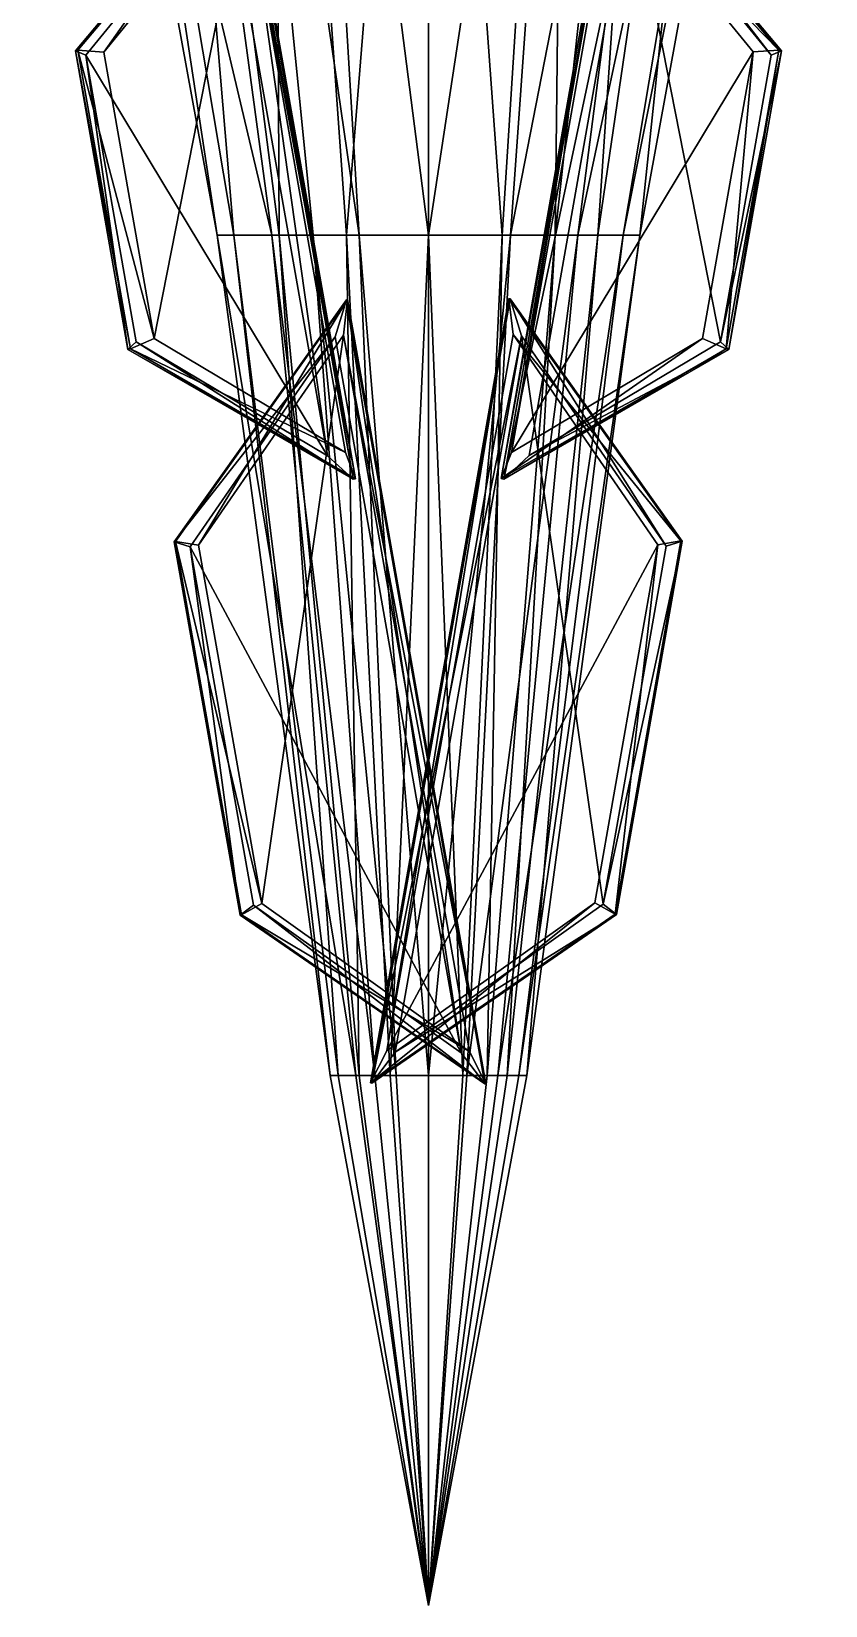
# Model space of a CAD drawing. Header units: metres. Extents: x -0.95 to 0.95, y -1.5 to 1.14.
# Drawn here: x -0.262 to 0.262, y -1.5 to -0.461 of the extents above; entities that cross this region are included whole.
import ezdxf

# ---------------------------------------------------------------- set-up
doc = ezdxf.new("R2010")
doc.units = ezdxf.units.M

msp = doc.modelspace()

# ---------------------------------------------------------------- linework, layer by layer
at = {"layer": 'Prism 4'}
for points in [[(-0.2314, -0.4736, 0.0519), (-0.2331, -0.4739, 0.0476), (-0.1228, -0.3426, -0.0055)], [(-0.2331, -0.4739, 0.0476), (-0.1333, -0.363, -0.0146), (-0.1228, -0.3426, -0.0055)], [(-0.2144, -0.4748, 0.06), (-0.2314, -0.4736, 0.0519), (-0.1211, -0.3423, -0.0012)], [(-0.2314, -0.4736, 0.0519), (-0.1228, -0.3426, -0.0055), (-0.1211, -0.3423, -0.0012)], [(-0.2144, -0.4748, 0.06), (-0.1211, -0.3423, -0.0012), (-0.1215, -0.3609, 0.015)], [(-0.1228, -0.3426, -0.0055), (-0.1333, -0.363, -0.0146), (-0.0667, -0.7412, -0.0146)], [(-0.1211, -0.3423, -0.0012), (-0.1228, -0.3426, -0.0055), (-0.0498, -0.7567, -0.0055)], [(-0.1228, -0.3426, -0.0055), (-0.0667, -0.7412, -0.0146), (-0.0498, -0.7567, -0.0055)], [(-0.1215, -0.3609, 0.015), (-0.1211, -0.3423, -0.0012), (-0.0481, -0.7564, -0.0012)], [(-0.1211, -0.3423, -0.0012), (-0.0498, -0.7567, -0.0055), (-0.0481, -0.7564, -0.0012)], [(-0.2331, -0.4739, 0.0476), (-0.2262, -0.4768, 0.0303), (-0.1333, -0.363, -0.0146)], [(-0.0667, -0.7412, -0.0146), (-0.1333, -0.363, -0.0146), (-0.2262, -0.4768, 0.0303)], [(-0.1811, -0.6639, 0.06), (-0.2144, -0.4748, 0.06), (-0.1215, -0.3609, 0.015)], [(-0.1215, -0.3609, 0.015), (-0.0548, -0.7391, 0.015), (-0.1811, -0.6639, 0.06)], [(-0.1215, -0.3609, 0.015), (-0.0481, -0.7564, -0.0012), (-0.0548, -0.7391, 0.015)], [(-0.1967, -0.6707, 0.0519), (-0.2331, -0.4739, 0.0476), (-0.2314, -0.4736, 0.0519)], [(-0.1967, -0.6707, 0.0519), (-0.1984, -0.671, 0.0476), (-0.2331, -0.4739, 0.0476)], [(-0.1984, -0.671, 0.0476), (-0.2262, -0.4768, 0.0303), (-0.2331, -0.4739, 0.0476)], [(-0.1811, -0.6639, 0.06), (-0.2314, -0.4736, 0.0519), (-0.2144, -0.4748, 0.06)], [(-0.1811, -0.6639, 0.06), (-0.1967, -0.6707, 0.0519), (-0.2314, -0.4736, 0.0519)], [(-0.1984, -0.671, 0.0476), (-0.1929, -0.6659, 0.0303), (-0.2262, -0.4768, 0.0303)], [(-0.2262, -0.4768, 0.0303), (-0.1929, -0.6659, 0.0303), (-0.0667, -0.7412, -0.0146)], [(-0.0548, -0.7391, 0.015), (-0.1967, -0.6707, 0.0519), (-0.1811, -0.6639, 0.06)], [(-0.0498, -0.7567, -0.0055), (-0.1929, -0.6659, 0.0303), (-0.1984, -0.671, 0.0476)], [(-0.0481, -0.7564, -0.0012), (-0.1984, -0.671, 0.0476), (-0.1967, -0.6707, 0.0519)], [(-0.0481, -0.7564, -0.0012), (-0.0498, -0.7567, -0.0055), (-0.1984, -0.671, 0.0476)], [(-0.0548, -0.7391, 0.015), (-0.0481, -0.7564, -0.0012), (-0.1967, -0.6707, 0.0519)], [(-0.0498, -0.7567, -0.0055), (-0.0667, -0.7412, -0.0146), (-0.1929, -0.6659, 0.0303)]]:
    msp.add_3dface(points, dxfattribs=at)
at = {"layer": 'Prism 5'}
for points in [[(-0.167, -0.7978, 0.0255), (-0.1678, -0.798, 0.0209), (-0.0542, -0.6382, -0.0037)], [(-0.1678, -0.798, 0.0209), (-0.0617, -0.6626, -0.0155), (-0.0542, -0.6382, -0.0037)], [(-0.1518, -0.8003, 0.0368), (-0.167, -0.7978, 0.0255), (-0.0534, -0.638, 0.0009)], [(-0.167, -0.7978, 0.0255), (-0.0542, -0.6382, -0.0037), (-0.0534, -0.638, 0.0009)], [(-0.1518, -0.8003, 0.0368), (-0.0534, -0.638, 0.0009), (-0.0562, -0.6616, 0.016)], [(-0.0542, -0.6382, -0.0037), (-0.0617, -0.6626, -0.0155), (0.0216, -1.1353, -0.0155)], [(-0.0562, -0.6616, 0.016), (-0.0534, -0.638, 0.0009), (0.0379, -1.1556, 0.0009)], [(-0.0534, -0.638, 0.0009), (-0.0542, -0.6382, -0.0037), (0.0371, -1.1557, -0.0037)], [(-0.0542, -0.6382, -0.0037), (0.0216, -1.1353, -0.0155), (0.0371, -1.1557, -0.0037)], [(-0.0534, -0.638, 0.0009), (0.0371, -1.1557, -0.0037), (0.0379, -1.1556, 0.0009)], [(-0.1678, -0.798, 0.0209), (-0.1573, -0.8013, 0.0053), (-0.0617, -0.6626, -0.0155)], [(0.0216, -1.1353, -0.0155), (-0.0617, -0.6626, -0.0155), (-0.1573, -0.8013, 0.0053)], [(-0.1101, -1.0367, 0.0368), (-0.1518, -0.8003, 0.0368), (-0.0562, -0.6616, 0.016)], [(-0.0562, -0.6616, 0.016), (0.0271, -1.1343, 0.016), (-0.1101, -1.0367, 0.0368)], [(-0.0562, -0.6616, 0.016), (0.0379, -1.1556, 0.0009), (0.0271, -1.1343, 0.016)], [(-0.1235, -1.0442, 0.0255), (-0.1678, -0.798, 0.0209), (-0.167, -0.7978, 0.0255)], [(-0.1235, -1.0442, 0.0255), (-0.1243, -1.0444, 0.0209), (-0.1678, -0.798, 0.0209)], [(-0.1243, -1.0444, 0.0209), (-0.1573, -0.8013, 0.0053), (-0.1678, -0.798, 0.0209)], [(-0.1101, -1.0367, 0.0368), (-0.167, -0.7978, 0.0255), (-0.1518, -0.8003, 0.0368)], [(-0.1101, -1.0367, 0.0368), (-0.1235, -1.0442, 0.0255), (-0.167, -0.7978, 0.0255)], [(-0.1243, -1.0444, 0.0209), (-0.1156, -1.0377, 0.0053), (-0.1573, -0.8013, 0.0053)], [(-0.1573, -0.8013, 0.0053), (-0.1156, -1.0377, 0.0053), (0.0216, -1.1353, -0.0155)], [(0.0371, -1.1557, -0.0037), (-0.1156, -1.0377, 0.0053), (-0.1243, -1.0444, 0.0209)], [(0.0271, -1.1343, 0.016), (-0.1235, -1.0442, 0.0255), (-0.1101, -1.0367, 0.0368)], [(0.0371, -1.1557, -0.0037), (0.0216, -1.1353, -0.0155), (-0.1156, -1.0377, 0.0053)], [(0.0379, -1.1556, 0.0009), (-0.1243, -1.0444, 0.0209), (-0.1235, -1.0442, 0.0255)], [(0.0379, -1.1556, 0.0009), (0.0371, -1.1557, -0.0037), (-0.1243, -1.0444, 0.0209)], [(0.0271, -1.1343, 0.016), (0.0379, -1.1556, 0.0009), (-0.1235, -1.0442, 0.0255)]]:
    msp.add_3dface(points, dxfattribs=at)
at = {"layer": 'Prism 8'}
for points in [[(0.0547, -0.739, 0.015), (0.048, -0.7563, -0.0012), (0.121, -0.3423, -0.0012)], [(0.048, -0.7563, -0.0012), (0.1227, -0.3426, -0.0055), (0.121, -0.3423, -0.0012)], [(0.048, -0.7563, -0.0012), (0.0497, -0.7566, -0.0055), (0.1227, -0.3426, -0.0055)], [(0.0497, -0.7566, -0.0055), (0.1332, -0.3629, -0.0146), (0.1227, -0.3426, -0.0055)], [(0.0547, -0.739, 0.015), (0.121, -0.3423, -0.0012), (0.1214, -0.3609, 0.015)], [(0.1214, -0.3609, 0.015), (0.121, -0.3423, -0.0012), (0.2313, -0.4736, 0.0519)], [(0.121, -0.3423, -0.0012), (0.233, -0.4739, 0.0476), (0.2313, -0.4736, 0.0519)], [(0.121, -0.3423, -0.0012), (0.1227, -0.3426, -0.0055), (0.233, -0.4739, 0.0476)], [(0.1227, -0.3426, -0.0055), (0.2261, -0.4768, 0.0303), (0.233, -0.4739, 0.0476)], [(0.1227, -0.3426, -0.0055), (0.1332, -0.3629, -0.0146), (0.2261, -0.4768, 0.0303)], [(0.0497, -0.7566, -0.0055), (0.0665, -0.7411, -0.0146), (0.1332, -0.3629, -0.0146)], [(0.0547, -0.739, 0.015), (0.1214, -0.3609, 0.015), (0.2143, -0.4747, 0.06)], [(0.1332, -0.3629, -0.0146), (0.0665, -0.7411, -0.0146), (0.1927, -0.6659, 0.0303)], [(0.1214, -0.3609, 0.015), (0.2313, -0.4736, 0.0519), (0.2143, -0.4747, 0.06)], [(0.1927, -0.6659, 0.0303), (0.2261, -0.4768, 0.0303), (0.1332, -0.3629, -0.0146)], [(0.2143, -0.4747, 0.06), (0.1809, -0.6638, 0.06), (0.0547, -0.739, 0.015)], [(0.2143, -0.4747, 0.06), (0.1965, -0.6707, 0.0519), (0.1809, -0.6638, 0.06)], [(0.233, -0.4739, 0.0476), (0.1927, -0.6659, 0.0303), (0.1982, -0.671, 0.0476)], [(0.233, -0.4739, 0.0476), (0.2261, -0.4768, 0.0303), (0.1927, -0.6659, 0.0303)], [(0.2143, -0.4747, 0.06), (0.2313, -0.4736, 0.0519), (0.1965, -0.6707, 0.0519)], [(0.2313, -0.4736, 0.0519), (0.1982, -0.671, 0.0476), (0.1965, -0.6707, 0.0519)], [(0.2313, -0.4736, 0.0519), (0.233, -0.4739, 0.0476), (0.1982, -0.671, 0.0476)], [(0.1809, -0.6638, 0.06), (0.048, -0.7563, -0.0012), (0.0547, -0.739, 0.015)], [(0.1809, -0.6638, 0.06), (0.1965, -0.6707, 0.0519), (0.048, -0.7563, -0.0012)], [(0.1965, -0.6707, 0.0519), (0.0497, -0.7566, -0.0055), (0.048, -0.7563, -0.0012)], [(0.1965, -0.6707, 0.0519), (0.1982, -0.671, 0.0476), (0.0497, -0.7566, -0.0055)], [(0.1982, -0.671, 0.0476), (0.0665, -0.7411, -0.0146), (0.0497, -0.7566, -0.0055)], [(0.1982, -0.671, 0.0476), (0.1927, -0.6659, 0.0303), (0.0665, -0.7411, -0.0146)]]:
    msp.add_3dface(points, dxfattribs=at)
at = {"layer": 'Prism 9'}
for points in [[(-0.0274, -1.1339, 0.016), (-0.0382, -1.1551, 0.0009), (0.0531, -0.6375, 0.0009)], [(-0.0382, -1.1551, 0.0009), (0.0538, -0.6377, -0.0037), (0.0531, -0.6375, 0.0009)], [(-0.0382, -1.1551, 0.0009), (-0.0374, -1.1552, -0.0037), (0.0538, -0.6377, -0.0037)], [(-0.0374, -1.1552, -0.0037), (0.0614, -0.6621, -0.0155), (0.0538, -0.6377, -0.0037)], [(-0.0274, -1.1339, 0.016), (0.0531, -0.6375, 0.0009), (0.0559, -0.6612, 0.016)], [(0.0559, -0.6612, 0.016), (0.0531, -0.6375, 0.0009), (0.1666, -0.7973, 0.0255)], [(0.0531, -0.6375, 0.0009), (0.1674, -0.7975, 0.0209), (0.1666, -0.7973, 0.0255)], [(0.0531, -0.6375, 0.0009), (0.0538, -0.6377, -0.0037), (0.1674, -0.7975, 0.0209)], [(0.0538, -0.6377, -0.0037), (0.1569, -0.8008, 0.0053), (0.1674, -0.7975, 0.0209)], [(0.0538, -0.6377, -0.0037), (0.0614, -0.6621, -0.0155), (0.1569, -0.8008, 0.0053)], [(-0.0374, -1.1552, -0.0037), (-0.022, -1.1348, -0.0155), (0.0614, -0.6621, -0.0155)], [(-0.0274, -1.1339, 0.016), (0.0559, -0.6612, 0.016), (0.1514, -0.7999, 0.0368)], [(0.0614, -0.6621, -0.0155), (-0.022, -1.1348, -0.0155), (0.1152, -1.0372, 0.0053)], [(0.0559, -0.6612, 0.016), (0.1666, -0.7973, 0.0255), (0.1514, -0.7999, 0.0368)], [(0.1152, -1.0372, 0.0053), (0.1569, -0.8008, 0.0053), (0.0614, -0.6621, -0.0155)], [(0.1514, -0.7999, 0.0368), (0.1098, -1.0362, 0.0368), (-0.0274, -1.1339, 0.016)], [(0.1514, -0.7999, 0.0368), (0.1232, -1.0438, 0.0255), (0.1098, -1.0362, 0.0368)], [(0.1674, -0.7975, 0.0209), (0.1152, -1.0372, 0.0053), (0.124, -1.0439, 0.0209)], [(0.1674, -0.7975, 0.0209), (0.1569, -0.8008, 0.0053), (0.1152, -1.0372, 0.0053)], [(0.1514, -0.7999, 0.0368), (0.1666, -0.7973, 0.0255), (0.1232, -1.0438, 0.0255)], [(0.1666, -0.7973, 0.0255), (0.124, -1.0439, 0.0209), (0.1232, -1.0438, 0.0255)], [(0.1666, -0.7973, 0.0255), (0.1674, -0.7975, 0.0209), (0.124, -1.0439, 0.0209)], [(0.1098, -1.0362, 0.0368), (-0.0382, -1.1551, 0.0009), (-0.0274, -1.1339, 0.016)], [(0.1098, -1.0362, 0.0368), (0.1232, -1.0438, 0.0255), (-0.0382, -1.1551, 0.0009)], [(0.124, -1.0439, 0.0209), (0.1152, -1.0372, 0.0053), (-0.022, -1.1348, -0.0155)], [(0.1232, -1.0438, 0.0255), (-0.0374, -1.1552, -0.0037), (-0.0382, -1.1551, 0.0009)], [(0.1232, -1.0438, 0.0255), (0.124, -1.0439, 0.0209), (-0.0374, -1.1552, -0.0037)], [(0.124, -1.0439, 0.0209), (-0.022, -1.1348, -0.0155), (-0.0374, -1.1552, -0.0037)]]:
    msp.add_3dface(points, dxfattribs=at)
at = {"layer": 'Pyramid'}
for points in [[(-0.1395, -0.5956, 0), (-0.2621, 0.0746, 0), (-0.2414, 0.0746, 0.1106)], [(-0.1033, -0.5956, 0), (-0.2621, 0.0746, 0), (-0.1395, -0.5956, 0)], [(-0.1033, -0.5956, 0), (-0.194, 0.0746, 0), (-0.2621, 0.0746, 0)], [(-0.1285, -0.5956, 0.0755), (-0.2414, 0.0746, 0.1106), (-0.1851, 0.0746, 0.2011)], [(-0.1395, -0.5956, 0), (-0.2414, 0.0746, 0.1106), (-0.1285, -0.5956, 0.0755)], [(-0.0761, -0.5956, 0), (-0.194, 0.0746, 0), (-0.1033, -0.5956, 0)], [(-0.0761, -0.5956, 0), (-0.143, 0.0746), (-0.194, 0.0746, 0)], [(-0.0985, -0.5956, 0.1374), (-0.1851, 0.0746, 0.2011), (-0.1018, 0.0746, 0.2623)], [(-0.1285, -0.5956, 0.0755), (-0.1851, 0.0746, 0.2011), (-0.0985, -0.5956, 0.1374)], [(-0.0458, -0.5956, 0), (-0.143, 0.0746), (-0.0761, -0.5956, 0)], [(-0.0458, -0.5956, 0), (-0.086, 0.0746), (-0.143, 0.0746)], [(-0.0542, -0.5956, 0.1792), (-0.1018, 0.0746, 0.2623), (0, 0.0746, 0.2847)], [(-0.0985, -0.5956, 0.1374), (-0.1018, 0.0746, 0.2623), (-0.0542, -0.5956, 0.1792)], [(0, -0.5956, 0), (-0.086, 0.0746), (-0.0458, -0.5956, 0)], [(0, -0.5956, 0), (0, 0.0746, 0), (-0.086, 0.0746)], [(-0.0542, -0.5956, 0.1792), (0, 0.0746, 0.2847), (0, -0.5956, 0.1946)], [(0.0486, -0.5956, 0), (0, 0.0746, 0), (0, -0.5956, 0)], [(0.0486, -0.5956, 0), (0.0912, 0.0746, 0), (0, 0.0746, 0)], [(0, -0.5956, 0.1946), (0.1018, 0.0746, 0.2623), (0.0542, -0.5956, 0.1792)], [(0, -0.5956, 0.1946), (0, 0.0746, 0.2847), (0.1018, 0.0746, 0.2623)], [(0.0836, -0.5956, 0), (0.0912, 0.0746, 0), (0.0486, -0.5956, 0)], [(0.0542, -0.5956, 0.1792), (0.1851, 0.0746, 0.2011), (0.0985, -0.5956, 0.1374)], [(0.0542, -0.5956, 0.1792), (0.1018, 0.0746, 0.2623), (0.1851, 0.0746, 0.2011)], [(0.0836, -0.5956, 0), (0.157, 0.0746, 0), (0.0912, 0.0746, 0)], [(0.1117, -0.5956, 0), (0.157, 0.0746, 0), (0.0836, -0.5956, 0)], [(0.0985, -0.5956, 0.1374), (0.2414, 0.0746, 0.1106), (0.1285, -0.5956, 0.0755)], [(0.0985, -0.5956, 0.1374), (0.1851, 0.0746, 0.2011), (0.2414, 0.0746, 0.1106)], [(0.1117, -0.5956, 0), (0.2098, 0.0746, 0), (0.157, 0.0746, 0)], [(0.1395, -0.5956, 0), (0.2098, 0.0746, 0), (0.1117, -0.5956, 0)], [(0.1285, -0.5956, 0.0755), (0.2621, 0.0746, 0), (0.1395, -0.5956, 0)], [(0.1285, -0.5956, 0.0755), (0.2414, 0.0746, 0.1106), (0.2621, 0.0746, 0)], [(0.1395, -0.5956, 0), (0.2621, 0.0746, 0), (0.2098, 0.0746, 0)], [(-0.0648, -1.1502, 0), (-0.1395, -0.5956, 0), (-0.1285, -0.5956, 0.0755)], [(-0.048, -1.1502, 0), (-0.1395, -0.5956, 0), (-0.0648, -1.1502, 0)], [(-0.048, -1.1502, 0), (-0.1033, -0.5956, 0), (-0.1395, -0.5956, 0)], [(-0.0597, -1.1502, 0.0341), (-0.1285, -0.5956, 0.0755), (-0.0985, -0.5956, 0.1374)], [(-0.0648, -1.1502, 0), (-0.1285, -0.5956, 0.0755), (-0.0597, -1.1502, 0.0341)], [(-0.0354, -1.1502, 0), (-0.1033, -0.5956, 0), (-0.048, -1.1502, 0)], [(-0.0354, -1.1502, 0), (-0.0761, -0.5956, 0), (-0.1033, -0.5956, 0)], [(-0.0458, -1.1502, 0.0621), (-0.0985, -0.5956, 0.1374), (-0.0542, -0.5956, 0.1792)], [(-0.0597, -1.1502, 0.0341), (-0.0985, -0.5956, 0.1374), (-0.0458, -1.1502, 0.0621)], [(-0.0213, -1.1502, 0), (-0.0761, -0.5956, 0), (-0.0354, -1.1502, 0)], [(-0.0213, -1.1502, 0), (-0.0458, -0.5956, 0), (-0.0761, -0.5956, 0)], [(-0.0252, -1.1502, 0.0809), (-0.0542, -0.5956, 0.1792), (0, -0.5956, 0.1946)], [(-0.0458, -1.1502, 0.0621), (-0.0542, -0.5956, 0.1792), (-0.0252, -1.1502, 0.0809)], [(0, -1.1502, 0), (-0.0458, -0.5956, 0), (-0.0213, -1.1502, 0)], [(0, -1.1502, 0), (0, -0.5956, 0), (-0.0458, -0.5956, 0)], [(-0.0252, -1.1502, 0.0809), (0, -0.5956, 0.1946), (0, -1.1502, 0.0879)], [(0.0226, -1.1502, 0), (0, -0.5956, 0), (0, -1.1502, 0)], [(0.0226, -1.1502, 0), (0.0486, -0.5956, 0), (0, -0.5956, 0)], [(0, -1.1502, 0.0879), (0.0542, -0.5956, 0.1792), (0.0252, -1.1502, 0.0809)], [(0, -1.1502, 0.0879), (0, -0.5956, 0.1946), (0.0542, -0.5956, 0.1792)], [(0.0388, -1.1502, 0), (0.0486, -0.5956, 0), (0.0226, -1.1502, 0)], [(0.0252, -1.1502, 0.0809), (0.0985, -0.5956, 0.1374), (0.0458, -1.1502, 0.0621)], [(0.0252, -1.1502, 0.0809), (0.0542, -0.5956, 0.1792), (0.0985, -0.5956, 0.1374)], [(0.0388, -1.1502, 0), (0.0836, -0.5956, 0), (0.0486, -0.5956, 0)], [(0.0519, -1.1502, 0), (0.0836, -0.5956, 0), (0.0388, -1.1502, 0)], [(0.0458, -1.1502, 0.0621), (0.1285, -0.5956, 0.0755), (0.0597, -1.1502, 0.0341)], [(0.0458, -1.1502, 0.0621), (0.0985, -0.5956, 0.1374), (0.1285, -0.5956, 0.0755)], [(0.0519, -1.1502, 0), (0.1117, -0.5956, 0), (0.0836, -0.5956, 0)], [(0.0648, -1.1502, 0), (0.1117, -0.5956, 0), (0.0519, -1.1502, 0)], [(0.0597, -1.1502, 0.0341), (0.1395, -0.5956, 0), (0.0648, -1.1502, 0)], [(0.0597, -1.1502, 0.0341), (0.1285, -0.5956, 0.0755), (0.1395, -0.5956, 0)], [(0.0648, -1.1502, 0), (0.1395, -0.5956, 0), (0.1117, -0.5956, 0)], [(0, -1.5, 0), (-0.0648, -1.1502, 0), (-0.0597, -1.1502, 0.0341)], [(0, -1.5, 0), (-0.0648, -1.1502, 0), (0, -1.5, 0)], [(0, -1.5, 0), (-0.048, -1.1502, 0), (-0.0648, -1.1502, 0)], [(0, -1.5, 0), (-0.0597, -1.1502, 0.0341), (-0.0458, -1.1502, 0.0621)], [(0, -1.5, 0), (-0.0597, -1.1502, 0.0341), (0, -1.5, 0)], [(0, -1.5, 0), (-0.048, -1.1502, 0), (0, -1.5, 0)], [(0, -1.5, 0), (-0.0354, -1.1502, 0), (-0.048, -1.1502, 0)], [(0, -1.5, 0), (-0.0458, -1.1502, 0.0621), (-0.0252, -1.1502, 0.0809)], [(0, -1.5, 0), (-0.0458, -1.1502, 0.0621), (0, -1.5, 0)], [(0, -1.5, 0), (-0.0354, -1.1502, 0), (0, -1.5, 0)], [(0, -1.5, 0), (-0.0213, -1.1502, 0), (-0.0354, -1.1502, 0)], [(0, -1.5, 0), (-0.0252, -1.1502, 0.0809), (0, -1.1502, 0.0879)], [(0, -1.5, 0), (-0.0252, -1.1502, 0.0809), (0, -1.5, 0)], [(0, -1.5, 0), (-0.0213, -1.1502, 0), (0, -1.5, 0)], [(0, -1.5, 0), (0, -1.1502, 0), (-0.0213, -1.1502, 0)], [(0, -1.5, 0), (0, -1.1502, 0.0879), (0, -1.5, 0)], [(0, -1.5, 0), (0, -1.1502, 0), (0, -1.5, 0)], [(0, -1.5, 0), (0.0226, -1.1502, 0), (0, -1.1502, 0)], [(0, -1.5, 0), (0.0226, -1.1502, 0), (0, -1.5, 0)], [(0, -1.5, 0), (0.0388, -1.1502, 0), (0.0226, -1.1502, 0)], [(0, -1.5, 0), (0.0388, -1.1502, 0), (0, -1.5, 0)], [(0, -1.5, 0), (0.0519, -1.1502, 0), (0.0388, -1.1502, 0)], [(0, -1.5, 0), (0.0519, -1.1502, 0), (0, -1.5, 0)], [(0, -1.5, 0), (0.0648, -1.1502, 0), (0.0519, -1.1502, 0)], [(0, -1.5, 0), (0.0648, -1.1502, 0), (0, -1.5, 0)], [(0, -1.5, 0), (0.0597, -1.1502, 0.0341), (0.0648, -1.1502, 0)], [(0, -1.5, 0), (0.0597, -1.1502, 0.0341), (0, -1.5, 0)], [(0, -1.5, 0), (0.0458, -1.1502, 0.0621), (0.0597, -1.1502, 0.0341)], [(0, -1.5, 0), (0.0458, -1.1502, 0.0621), (0, -1.5, 0)], [(0, -1.5, 0), (0.0252, -1.1502, 0.0809), (0.0458, -1.1502, 0.0621)], [(0, -1.5, 0), (0.0252, -1.1502, 0.0809), (0, -1.5, 0)], [(0, -1.5, 0), (0, -1.1502, 0.0879), (0.0252, -1.1502, 0.0809)]]:
    msp.add_3dface(points, dxfattribs=at)

doc.saveas('drawing.dxf')
